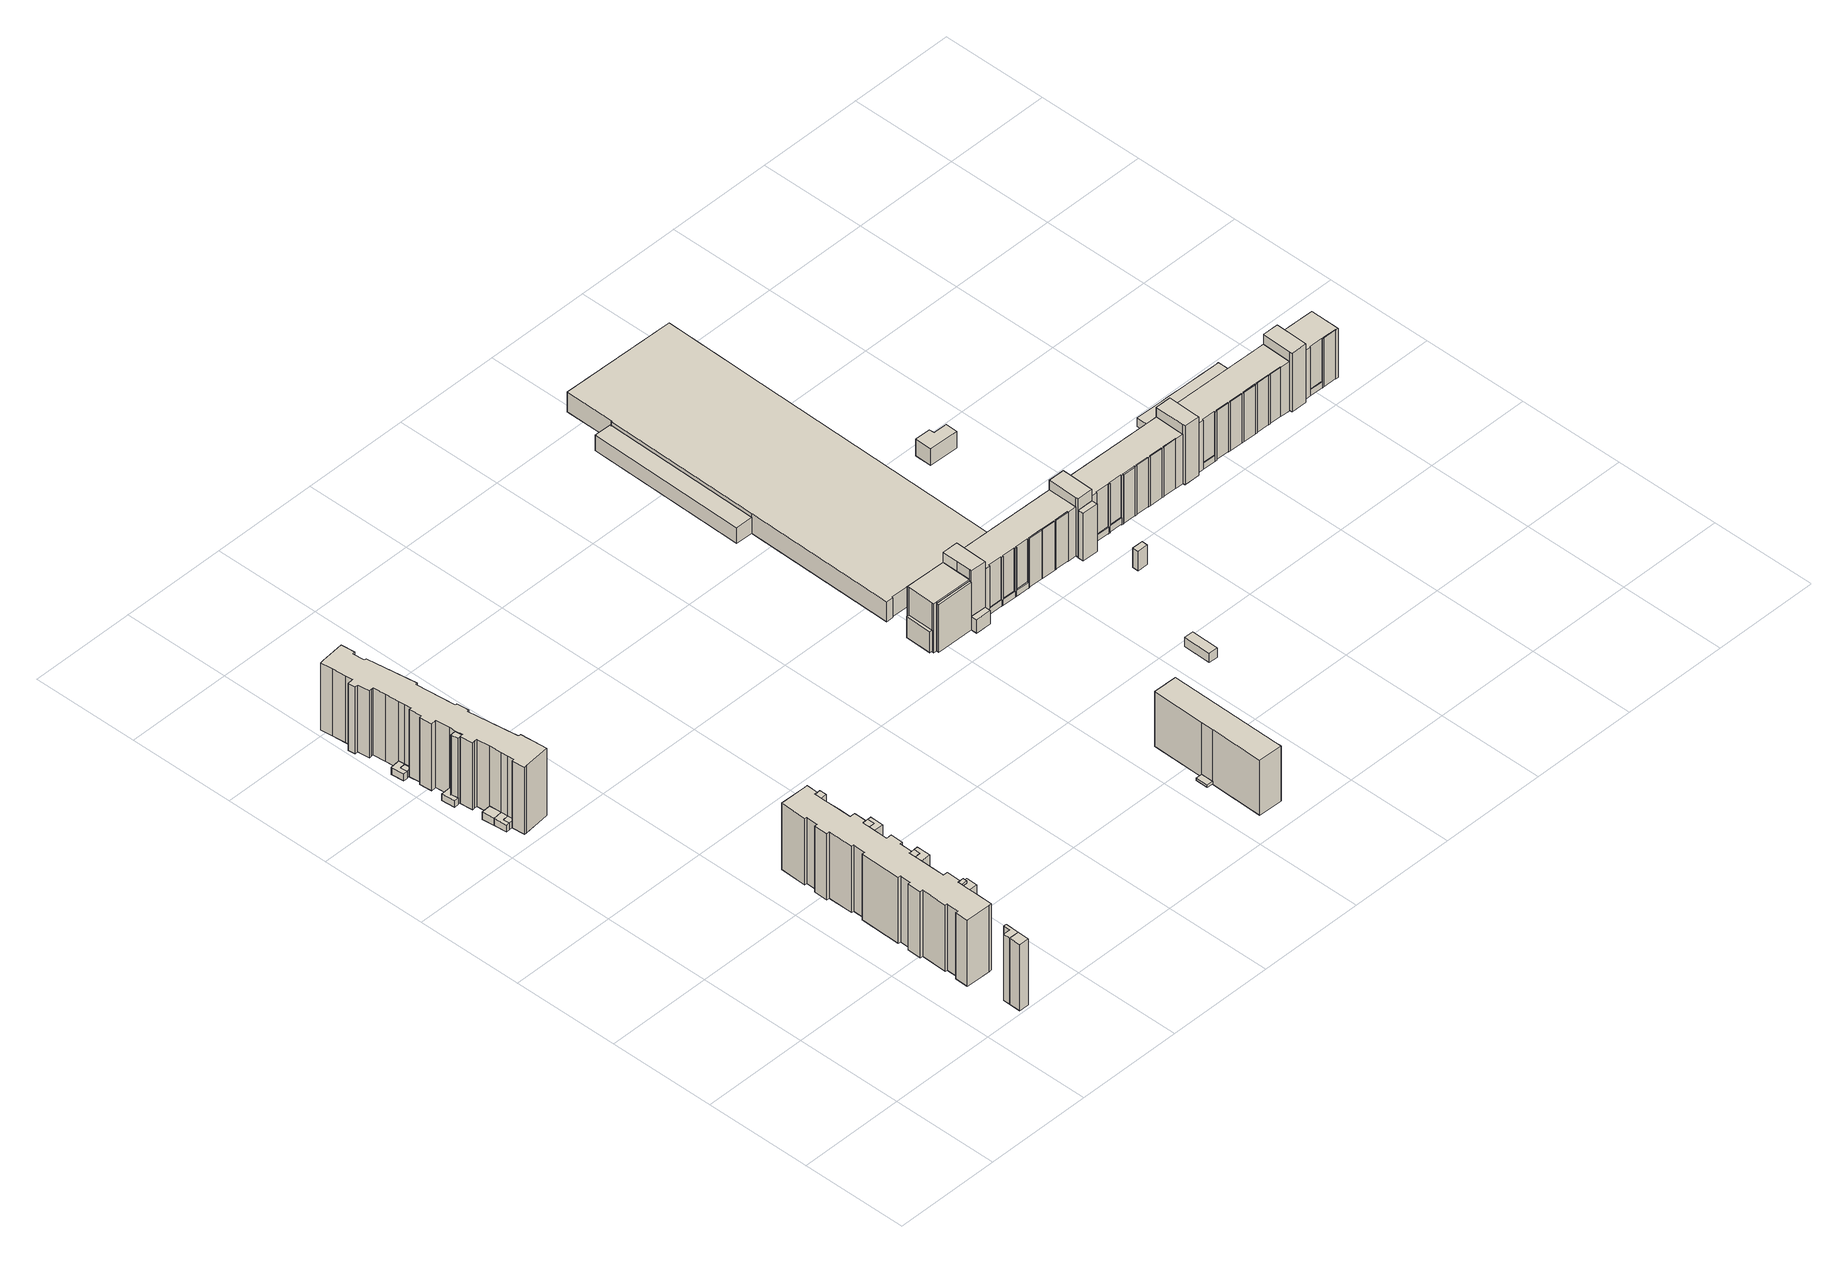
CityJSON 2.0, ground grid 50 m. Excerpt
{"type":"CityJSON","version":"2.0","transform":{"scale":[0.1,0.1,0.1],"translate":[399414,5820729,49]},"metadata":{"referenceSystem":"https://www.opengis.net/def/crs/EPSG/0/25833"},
"CityObjects":{
"building1":{"type":"Building","attributes":{"Gemeindeschluessel":"11000011","BezugspunktDach":"2200","function":"31001_2523","measuredHeight":33.59,"storeysAboveGround":1},"address":[{"country":"Germany","locality":"Berlin","thoroughfareNumber":"87 (1)","thoroughfareName":"Rhinstraße"}],"geometry":[{"type":"Solid","lod":"1","boundaries":[[[[0,1,2,3]],[[4,5,6,7]],[[4,7,3,2]],[[5,4,2,1]],[[6,5,1,0]],[[7,6,0,3]]]]}]},
"building2":{"type":"Building","attributes":{"Gemeindeschluessel":"11000011","BezugspunktDach":"2200","function":"51009_1610","measuredHeight":3.55,"storeysAboveGround":0},"address":[{"country":"Germany","locality":"Berlin"}],"geometry":[{"type":"Solid","lod":"1","boundaries":[[[[8,9,10,11,12,13]],[[14,15,16,17,18,19]],[[14,19,13,12]],[[15,14,12,11]],[[16,15,11,10]],[[17,16,10,9]],[[18,17,9,8]],[[19,18,8,13]]]]}]},
"building3":{"type":"Building","attributes":{"Gemeindeschluessel":"11000011","BezugspunktDach":"2200","function":"51009_1610","measuredHeight":33.54,"storeysAboveGround":0},"address":[{"country":"Germany","locality":"Berlin"}],"geometry":[{"type":"Solid","lod":"1","boundaries":[[[[1,20,21,22,23,24,2]],[[25,26,27,28,29,5,4]],[[25,4,2,24]],[[26,25,24,23]],[[27,26,23,22]],[[28,27,22,21]],[[29,28,21,20]],[[5,29,20,1]],[[4,5,1,2]]]]}]},
"building4":{"type":"Building","attributes":{"Gemeindeschluessel":"11000011","BezugspunktDach":"2200","function":"31001_2523","measuredHeight":3.64,"storeysAboveGround":1},"address":[{"country":"Germany","locality":"Berlin","thoroughfareNumber":"121 (1)","thoroughfareName":"Rhinstraße"}],"geometry":[{"type":"Solid","lod":"1","boundaries":[[[[13,12,30,31]],[[32,33,34,35]],[[32,35,31,30]],[[33,32,30,12]],[[34,33,12,13]],[[35,34,13,31]]]]}]},
"building5":{"type":"Building","attributes":{"Gemeindeschluessel":"11000011","BezugspunktDach":"2200","function":"51009_1610","measuredHeight":3.82,"storeysAboveGround":0},"address":[{"country":"Germany","locality":"Berlin"}],"geometry":[{"type":"Solid","lod":"1","boundaries":[[[[36,37,38,39,40,41]],[[42,43,44,45,46,47]],[[42,47,41,40]],[[43,42,40,39]],[[44,43,39,38]],[[45,44,38,37]],[[46,45,37,36]],[[47,46,36,41]]]]}]},
"building6":{"type":"Building","attributes":{"Gemeindeschluessel":"11000011","BezugspunktDach":"2200","function":"51009_1610","measuredHeight":3.63,"storeysAboveGround":0},"address":[{"country":"Germany","locality":"Berlin"}],"geometry":[{"type":"Solid","lod":"1","boundaries":[[[[48,49,50,51,52,53]],[[54,55,56,57,58,59]],[[54,59,53,52]],[[55,54,52,51]],[[56,55,51,50]],[[57,56,50,49]],[[58,57,49,48]],[[59,58,48,53]]]]}]},
"building7":{"type":"Building","attributes":{"Gemeindeschluessel":"11000011","function":"31001_1010"},"address":[{"country":"Germany","locality":"Berlin","thoroughfareNumber":"121, 123, 125, 127","thoroughfareName":"Rhinstraße"}],"children":["building7-1","building7-2","building7-3","building7-4"]},
"building7-1":{"type":"BuildingPart","attributes":{"BezugspunktDach":"2200","measuredHeight":34.08,"storeysAboveGround":11},"parents":["building7"],"geometry":[{"type":"MultiSurface","lod":"1","boundaries":[[[60,61,62,63,64,65,66,67,68,69,70,71,72,73,74,75,76,77,78,79,80,81,82,83,84,85,86,87,88,89,90,91,92,93,94,95,96,97,98,99,100,101,102,103,104,105,106,107]],[[108,109,110,111,112,113,114,115,116,117,118,119,120,121,122,123,124,125,126,127,128,129,130,131,33,32,132,133,134,135,136,137,138,139,140,141,142,143,144,145,146,147,148,149,150,151,152,153]],[[108,153,107,106]],[[109,108,106,105]],[[110,109,105,104]],[[111,110,104,103]],[[112,111,103,102]],[[113,112,102,101]],[[114,113,101,100]],[[115,114,100,99]],[[116,115,99,98]],[[117,116,98,97]],[[118,117,97,96]],[[119,118,96,95]],[[120,119,95,94]],[[121,120,94,93]],[[122,121,93,92]],[[123,122,92,91]],[[124,123,91,90]],[[125,124,90,89]],[[126,125,89,88]],[[127,126,88,87]],[[128,127,87,86]],[[129,128,86,85]],[[130,129,154,155,156,157,85,84]],[[131,130,158,155,159,11,156,84,83]],[[33,131,83,82]],[[32,33,82,81]],[[132,32,81,80]],[[133,132,80,79]],[[134,133,79,78]],[[135,134,78,77]],[[136,135,160,161,162,163,77,76]],[[164,162,76,75]],[[137,136,161,165]],[[138,137,75,74]],[[139,138,74,73]],[[140,139,73,72]],[[141,140,72,71]],[[142,141,71,70]],[[143,142,70,69]],[[166,167,168,69,68]],[[144,143,169,170]],[[145,144,68,67],[170,171,51,166]],[[146,145,67,66]],[[147,146,66,65]],[[148,147,65,64]],[[149,148,64,63]],[[150,149,63,62]],[[151,150,62,61]],[[152,151,61,60]],[[153,152,60,107]],[[157,156,155,154]],[[156,11,159,155,158]],[[163,162,161,160]],[[165,161,162,164]],[[170,169,168,167,166]],[[51,171,170,166]]]}]},
"building7-2":{"type":"BuildingPart","attributes":{"BezugspunktDach":"2200","measuredHeight":3.47,"storeysAboveGround":11},"parents":["building7"],"geometry":[{"type":"Solid","lod":"1","boundaries":[[[[9,157,156,11,10]],[[159,155,154,172,173]],[[159,173,10,11]],[[172,154,157,9]],[[173,172,9,10]],[[159,11,156,155]],[[155,156,157,154]]]]}]},
"building7-3":{"type":"BuildingPart","attributes":{"BezugspunktDach":"2200","measuredHeight":3.33,"storeysAboveGround":11},"parents":["building7"],"geometry":[{"type":"MultiSurface","lod":"1","boundaries":[[[49,167,166,51,50]],[[171,170,169,174,175]],[[171,175,50,51]],[[174,169,167,49]],[[175,174,49,50]],[[170,171,176,51,166]],[[169,170,166,167]]]}]},
"building7-4":{"type":"BuildingPart","attributes":{"BezugspunktDach":"2200","measuredHeight":33.35,"storeysAboveGround":11},"parents":["building7"],"geometry":[{"type":"MultiSurface","lod":"1","boundaries":[[[177,163,162,164,178]],[[165,161,160,179,180]],[[165,180,178,164]],[[179,160,163,177]],[[180,179,177,178]],[[161,165,181,164,162]],[[160,161,162,163]]]}]},
"building8":{"type":"Building","attributes":{"Gemeindeschluessel":"11000011","BezugspunktDach":"2200","function":"51009_1610","measuredHeight":33.89,"storeysAboveGround":0},"address":[{"country":"Germany","locality":"Berlin"}],"geometry":[{"type":"Solid","lod":"1","boundaries":[[[[182,183,184,185,186,187]],[[188,189,190,191,192,193]],[[188,193,187,186]],[[189,188,186,185]],[[190,189,185,184]],[[191,190,184,183]],[[192,191,183,182]],[[193,192,182,187]]]]}]},
"building9":{"type":"Building","attributes":{"Gemeindeschluessel":"11000011","function":"31001_1010"},"address":[{"country":"Germany","locality":"Berlin","thoroughfareNumber":"101, 95, 97, 99","thoroughfareName":"Rhinstraße"}],"children":["building9-1","building9-2","building9-3","building9-4","building9-5"]},
"building9-1":{"type":"BuildingPart","attributes":{"BezugspunktDach":"2200","measuredHeight":33.61,"storeysAboveGround":11},"parents":["building9"],"geometry":[{"type":"MultiSurface","lod":"1","boundaries":[[[194,195,196,197,198,199,200,201,202,203,204,205,206,207,208,209,210,211,212,213,214,215,216,217,218,219,220,221,222,223,224,225,226,227,228,229,230,231,232,233,234,235,236,237,238,239,240,241,242,243,244,245,246,247,248]],[[249,250,251,252,253,254,255,256,257,258,259,260,261,262,263,264,265,266,267,268,269,270,271,272,273,274,275,276,277,278,279,280,281,282,283,284,285,286,287,288,289,290,291,292,293,294,295,296,297,298,299,300,301,302,303]],[[249,303,248,247]],[[250,249,247,246]],[[251,250,246,245]],[[252,251,245,244]],[[253,252,244,243]],[[254,253,243,242]],[[255,254,242,241]],[[256,255,241,240]],[[257,256,304,305]],[[239,305,306,258,257,239,238]],[[259,258,238,237]],[[260,259,237,236]],[[261,260,236,235]],[[262,261,235,234]],[[263,262,234,233]],[[264,263,233,232]],[[307,231,232,308,232,231]],[[265,264,309,307]],[[266,265,307,310]],[[267,266,230,229]],[[268,267,229,228]],[[269,268,228,227]],[[270,269,227,226]],[[271,270,226,225]],[[272,271,225,224]],[[311,223,224,312,224,223]],[[273,272,313,311]],[[274,273,311,314]],[[275,274,222,221]],[[276,275,221,220]],[[277,276,220,219]],[[278,277,219,218]],[[279,278,218,217]],[[280,279,217,216]],[[281,280,315,316,215]],[[282,281,316,317]],[[283,282,214,213]],[[284,283,213,212]],[[285,284,212,211]],[[286,285,211,210]],[[287,286,210,209]],[[288,287,209,208]],[[289,288,208,207]],[[290,289,207,206]],[[291,290,206,205]],[[292,291,205,204]],[[293,292,204,203]],[[294,293,203,202]],[[295,294,202,201]],[[296,295,201,200]],[[297,296,200,199]],[[298,297,199,198]],[[299,298,198,197]],[[300,299,197,196]],[[301,300,196,195]],[[302,301,195,194]],[[303,302,194,248]],[[305,304,240,239]],[[306,305,239,238]],[[309,308,232,231,307]],[[310,307,231,230]],[[312,224,223,311,313]],[[314,311,223,222]],[[216,215,316,315]],[[317,316,215,214]]]}]},
"building9-2":{"type":"BuildingPart","attributes":{"BezugspunktDach":"2200","measuredHeight":33.4,"storeysAboveGround":11},"parents":["building9"],"geometry":[{"type":"Solid","lod":"1","boundaries":[[[[318,319,224,223,222]],[[311,313,320,321,314]],[[320,313,224,319]],[[321,320,319,318]],[[314,321,318,222]],[[311,314,222,223]],[[313,311,223,224]]]]}]},
"building9-3":{"type":"BuildingPart","attributes":{"BezugspunktDach":"2200","measuredHeight":33.5,"storeysAboveGround":11},"parents":["building9"],"geometry":[{"type":"MultiSurface","lod":"1","boundaries":[[[238,322,323,240,239]],[[304,324,325,306,305]],[[324,304,240,323]],[[325,324,323,322]],[[306,325,322,238]],[[304,305,239,240]],[[305,306,326,238,239]]]}]},
"building9-4":{"type":"BuildingPart","attributes":{"BezugspunktDach":"2200","measuredHeight":33.74,"storeysAboveGround":11},"parents":["building9"],"geometry":[{"type":"MultiSurface","lod":"1","boundaries":[[[327,328,329,330,331]],[[316,315,332,333,317]],[[215,214,331,330]],[[315,216,215,330,329]],[[332,315,329,328]],[[333,332,328,327]],[[317,333,327,331]],[[316,317,334,214,215]],[[316,215,216,315]]]}]},
"building9-5":{"type":"BuildingPart","attributes":{"BezugspunktDach":"2200","measuredHeight":33.32,"storeysAboveGround":11},"parents":["building9"],"geometry":[{"type":"MultiSurface","lod":"1","boundaries":[[[335,336,232,231,230]],[[307,309,337,338,310]],[[337,309,232,336]],[[338,337,336,335]],[[310,338,335,230]],[[307,310,339,230,231]],[[309,307,231,232]]]}]},
"building10":{"type":"Building","attributes":{"Gemeindeschluessel":"11000011","BezugspunktDach":"2200","function":"51009_1610","measuredHeight":33.63,"storeysAboveGround":0},"address":[{"country":"Germany","locality":"Berlin"}],"geometry":[{"type":"Solid","lod":"1","boundaries":[[[[340,341,319,318,222,221]],[[342,343,344,345,346,347]],[[342,347,221,222]],[[343,342,222,318]],[[344,343,318,319]],[[345,344,319,341]],[[346,345,341,340]],[[347,346,340,221]]]]}]},
"building11":{"type":"Building","attributes":{"Gemeindeschluessel":"11000011","BezugspunktDach":"2200","function":"51009_1610","measuredHeight":33.52,"storeysAboveGround":0},"address":[{"country":"Germany","locality":"Berlin"}],"geometry":[{"type":"Solid","lod":"1","boundaries":[[[[348,349,336,335,230,229]],[[266,350,351,352,353,267]],[[266,267,229,230]],[[350,266,230,335]],[[351,350,335,336]],[[352,351,336,349]],[[353,352,349,348]],[[267,353,348,229]]]]}]},
"building12":{"type":"Building","attributes":{"Gemeindeschluessel":"11000011","BezugspunktDach":"2200","function":"51009_1610","measuredHeight":3.16,"storeysAboveGround":0},"address":[{"country":"Germany","locality":"Berlin"}],"geometry":[{"type":"Solid","lod":"1","boundaries":[[[[354,355,356,357,358,359,360]],[[258,361,362,363,364,365,259]],[[258,259,360,359]],[[361,258,359,358]],[[362,361,358,357]],[[363,362,357,356]],[[364,363,356,355]],[[365,364,355,354]],[[259,365,354,360]]]]}]},
"building13":{"type":"Building","attributes":{"Gemeindeschluessel":"11000010","BezugspunktDach":"2200","function":"51009_1610","measuredHeight":1.55,"storeysAboveGround":0},"address":[{"country":"Germany","locality":"Berlin"}],"geometry":[{"type":"Solid","lod":"1","boundaries":[[[[366,367,368,369]],[[370,371,372,373]],[[370,373,369,368]],[[371,370,368,367]],[[372,371,367,366]],[[373,372,366,369]]]]}]},
"building14":{"type":"Building","attributes":{"Gemeindeschluessel":"11000010","BezugspunktDach":"2200","function":"31001_2100","measuredHeight":27.91,"storeysAboveGround":9},"address":[{"country":"Germany","locality":"Berlin","thoroughfareNumber":"88","thoroughfareName":"Rhinstraße"}],"geometry":[{"type":"Solid","lod":"1","boundaries":[[[[374,375,376,377,378,379,380]],[[381,382,383,384,385,386,387]],[[381,387,380,379]],[[382,381,379,378]],[[383,382,378,377]],[[384,383,377,376]],[[385,384,376,375]],[[386,385,375,374]],[[387,386,374,380]]]]}]},
"building15":{"type":"Building","attributes":{"Gemeindeschluessel":"11000010","BezugspunktDach":"2200","function":"51009_1610","measuredHeight":10.59,"storeysAboveGround":0},"address":[{"country":"Germany","locality":"Berlin"}],"geometry":[{"type":"Solid","lod":"1","boundaries":[[[[388,389,390,391]],[[392,393,394,395]],[[392,395,391,390]],[[393,392,390,389]],[[394,393,389,388]],[[395,394,388,391]]]]}]},
"building16":{"type":"Building","attributes":{"Gemeindeschluessel":"11000010","BezugspunktDach":"2200","function":"51009_1610","measuredHeight":24.17,"storeysAboveGround":0},"address":[{"country":"Germany","locality":"Berlin"}],"geometry":[{"type":"Solid","lod":"1","boundaries":[[[[396,397,398,399]],[[400,401,402,403]],[[400,403,399,398]],[[401,400,398,397]],[[402,401,397,396]],[[403,402,396,399]]]]}]},
"building17":{"type":"Building","attributes":{"Gemeindeschluessel":"11000010","BezugspunktDach":"2200","function":"51009_1610","measuredHeight":6.75,"storeysAboveGround":0},"address":[{"country":"Germany","locality":"Berlin"}],"geometry":[{"type":"Solid","lod":"1","boundaries":[[[[404,405,406,407]],[[408,409,410,411]],[[408,411,407,406]],[[409,408,406,405]],[[410,409,405,404]],[[411,410,404,407]]]]}]},
"building18":{"type":"Building","attributes":{"Gemeindeschluessel":"11000010","BezugspunktDach":"2200","function":"51009_1610","measuredHeight":7.97,"storeysAboveGround":0},"address":[{"country":"Germany","locality":"Berlin"}],"geometry":[{"type":"Solid","lod":"1","boundaries":[[[[412,413,414,415,416,417]],[[418,419,420,421,422,423]],[[418,423,417,416]],[[419,418,416,415]],[[420,419,415,414]],[[421,420,414,413]],[[422,421,413,412]],[[423,422,412,417]]]]}]},
"building19":{"type":"Building","attributes":{"Gemeindeschluessel":"11000010","BezugspunktDach":"2200","function":"51009_1610","measuredHeight":4.65,"storeysAboveGround":0},"address":[{"country":"Germany","locality":"Berlin"}],"geometry":[{"type":"Solid","lod":"1","boundaries":[[[[424,425,426,427]],[[428,429,430,431]],[[428,431,427,426]],[[429,428,426,425]],[[430,429,425,424]],[[431,430,424,427]]]]}]},
"building20":{"type":"Building","attributes":{"Gemeindeschluessel":"11000010","BezugspunktDach":"2200","function":"31001_2010","measuredHeight":10.08,"storeysAboveGround":1},"address":[{"country":"Germany","locality":"Berlin","thoroughfareNumber":"120","thoroughfareName":"Rhinstraße"}],"geometry":[{"type":"Solid","lod":"1","boundaries":[[[[432,433,434,435,436,437,438,439,440,441,442,443]],[[422,421,420,419,444,445,446,447,448,449,450,451]],[[422,451,443,442]],[[421,422,442,441]],[[420,421,441,440]],[[419,420,440,439]],[[444,419,439,438]],[[445,444,438,437]],[[446,445,437,436]],[[447,446,436,435]],[[448,447,435,434]],[[449,448,434,433]],[[450,449,433,432]],[[451,450,432,443]]]]}]},
"building21":{"type":"Building","attributes":{"Gemeindeschluessel":"11000010","BezugspunktDach":"2200","function":"51009_1610","measuredHeight":24.57,"storeysAboveGround":0},"address":[{"country":"Germany","locality":"Berlin"}],"geometry":[{"type":"Solid","lod":"1","boundaries":[[[[452,453,454,455]],[[456,457,458,459]],[[456,459,455,454]],[[457,456,454,453]],[[458,457,453,452]],[[459,458,452,455]]]]}]},
"building22":{"type":"Building","attributes":{"Gemeindeschluessel":"11000010","BezugspunktDach":"2200","function":"51009_1610","measuredHeight":9.91,"storeysAboveGround":0},"address":[{"country":"Germany","locality":"Berlin"}],"geometry":[{"type":"Solid","lod":"1","boundaries":[[[[460,461,462,463]],[[464,465,466,467]],[[464,467,463,462]],[[465,464,462,461]],[[466,465,461,460]],[[467,466,460,463]]]]}]},
"building23":{"type":"Building","attributes":{"Gemeindeschluessel":"11000010","BezugspunktDach":"2200","function":"31001_2200","measuredHeight":8.64,"storeysAboveGround":1},"address":[{"country":"Germany","locality":"Berlin","thoroughfareNumber":"132 (1)","thoroughfareName":"Rhinstraße"}],"geometry":[{"type":"Solid","lod":"1","boundaries":[[[[468,469,470,471,472,473]],[[474,475,476,477,478,479]],[[474,479,473,472]],[[475,474,472,471]],[[476,475,471,470]],[[477,476,470,469]],[[478,477,469,468]],[[479,478,468,473]]]]}]},
"building24":{"type":"Building","attributes":{"Gemeindeschluessel":"11000010","BezugspunktDach":"2200","function":"51009_1610","measuredHeight":4.66,"storeysAboveGround":0},"address":[{"country":"Germany","locality":"Berlin"}],"geometry":[{"type":"Solid","lod":"1","boundaries":[[[[480,481,482,483]],[[484,485,486,487]],[[484,487,483,482]],[[485,484,482,481]],[[486,485,481,480]],[[487,486,480,483]]]]}]},
"building25":{"type":"Building","attributes":{"Gemeindeschluessel":"11000010","function":"31001_2100"},"address":[{"country":"Germany","locality":"Berlin","thoroughfareNumber":"1, 3, 5, 7","thoroughfareName":"Meeraner Straße"}],"children":["building25-1","building25-2","building25-3","building25-4","building25-5","building25-6","building25-7","building25-8","building25-9","building25-10","building25-11","building25-12","building25-13","building25-14","building25-15","building25-16","building25-17","building25-18","building25-19","building25-20","building25-21","building25-22","building25-23","building25-24","building25-25","building25-26","building25-27","building25-28","building25-29","building25-30","building25-31"]},
"building25-1":{"type":"BuildingPart","attributes":{"BezugspunktDach":"2200","measuredHeight":29.84,"storeysAboveGround":8},"parents":["building25"],"geometry":[{"type":"MultiSurface","lod":"1","boundaries":[[[488,489,490,491,492,493]],[[494,495,496,497,498,499]],[[494,499,493,492]],[[500,501,492,491]],[[496,495,491,490]],[[502,503,496,497,496,490,489]],[[498,497,489,488]],[[499,498,488,493]],[[495,494,501,500]],[[497,496,503,502]]]}]},
"building25-2":{"type":"BuildingPart","attributes":{"BezugspunktDach":"2200","measuredHeight":3,"storeysAboveGround":8},"parents":["building25"],"geometry":[{"type":"Solid","lod":"1","boundaries":[[[[504,505,506,507]],[[508,509,510,511]],[[511,510,504,507]],[[511,507,506,508]],[[509,508,506,505]],[[509,505,504,510]]]]}]},
"building25-3":{"type":"BuildingPart","attributes":{"BezugspunktDach":"2200","measuredHeight":29.81,"storeysAboveGround":8},"parents":["building25"],"geometry":[{"type":"MultiSurface","lod":"1","boundaries":[[[512,513,514,515,516,517]],[[518,519,520,521,409,408]],[[518,408,517,516]],[[520,519,515,514]],[[521,522,523,514,513]],[[409,521,513,512]],[[408,409,512,517]],[[518,524,525,519]],[[520,523,522,521]]]}]},
"building25-4":{"type":"BuildingPart","attributes":{"BezugspunktDach":"2200","measuredHeight":3,"storeysAboveGround":8},"parents":["building25"],"geometry":[{"type":"Solid","lod":"1","boundaries":[[[[526,527,528,529]],[[530,531,532,533]],[[532,531,527,526]],[[530,533,529,528]],[[531,530,528,527]],[[532,526,529,533]]]]}]},
"building25-5":{"type":"BuildingPart","attributes":{"BezugspunktDach":"2200","measuredHeight":24.7,"storeysAboveGround":8},"parents":["building25"],"geometry":[{"type":"Solid","lod":"1","boundaries":[[[[534,535,536,537]],[[538,539,540,541]],[[541,540,534,537]],[[538,541,537,536]],[[538,536,535,539]],[[539,535,534,540]]]]}]},
"building25-6":{"type":"BuildingPart","attributes":{"BezugspunktDach":"2200","measuredHeight":24.79,"storeysAboveGround":8},"parents":["building25"],"geometry":[{"type":"Solid","lod":"1","boundaries":[[[[542,543,544,545]],[[546,547,548,549]],[[549,548,542,545]],[[549,545,544,546]],[[546,544,543,547]],[[548,547,543,542]]]]}]},
"building25-7":{"type":"BuildingPart","attributes":{"BezugspunktDach":"2200","measuredHeight":24.63,"storeysAboveGround":8},"parents":["building25"],"geometry":[{"type":"Solid","lod":"1","boundaries":[[[[550,551,552,553]],[[554,555,556,557]],[[557,556,550,553]],[[554,557,553,552]],[[555,554,552,551]],[[556,555,551,550]]]]}]},
"building25-8":{"type":"BuildingPart","attributes":{"BezugspunktDach":"2200","measuredHeight":3,"storeysAboveGround":8},"parents":["building25"],"geometry":[{"type":"MultiSurface","lod":"1","boundaries":[[[558,559,560,561]],[[562,563,564,565]],[[565,561,565,562]],[[563,559,563,564]],[[565,564,558,561]],[[562,565,561,560]],[[563,562,560,559]],[[566,564,563,559,558]]]}]},
"building25-9":{"type":"BuildingPart","attributes":{"BezugspunktDach":"2200","measuredHeight":3,"storeysAboveGround":8},"parents":["building25"],"geometry":[{"type":"MultiSurface","lod":"1","boundaries":[[[567,568,569,570]],[[571,572,573,574]],[[574,573,567,570]],[[571,574,570,569]],[[572,571,569,568],[568,569,571,572]],[[573,572,568,567]]]}]},
"building25-10":{"type":"BuildingPart","attributes":{"BezugspunktDach":"2200","measuredHeight":3,"storeysAboveGround":8},"parents":["building25"],"geometry":[{"type":"Solid","lod":"1","boundaries":[[[[575,576,577,578]],[[579,580,581,582]],[[582,581,575,578]],[[582,578,577,579]],[[579,577,576,580]],[[581,580,576,575]]]]}]},
"building25-11":{"type":"BuildingPart","attributes":{"BezugspunktDach":"2200","measuredHeight":24.85,"storeysAboveGround":8},"parents":["building25"],"geometry":[{"type":"MultiSurface","lod":"1","boundaries":[[[583,524,525,584,585,586,587]],[[588,589,590,591,401,400,592]],[[588,592,587,586]],[[589,588,586,585]],[[590,589,585,584]],[[591,590,584,525]],[[401,591,519,518]],[[400,401,524,583]],[[592,400,583,587]],[[518,519,525,524]]]}]},
"building25-12":{"type":"BuildingPart","attributes":{"BezugspunktDach":"2200","measuredHeight":24.82,"storeysAboveGround":8},"parents":["building25"],"geometry":[{"type":"MultiSurface","lod":"1","boundaries":[[[593,594,595,596,597,598,599,600,601,602,603,604,553,552,551,550,545,544,543,542,537,536,535,534,605,606,523,522]],[[520,607,608,609,610,611,612,613,614,615,616,617,618,619,620,621,622,623,624,564,563,562,565,625,626,627,628,521]],[[607,520,523,606]],[[608,607,629,630,605]],[[609,608,605,534]],[[610,609,540,539,535]],[[611,610,539,538,536]],[[612,611,536,538,541]],[[613,612,537,542]],[[614,613,542,548,547]],[[615,614,547,546]],[[616,615,546,549,545]],[[617,616,545,550]],[[618,617,550,556,555,551]],[[619,618,555,554]],[[620,619,552,554,557]],[[621,620,553,604]],[[576,575,631,604,603]],[[622,621,581,580,632]],[[623,622,580,579,577,576,603,602]],[[578,577,602,601]],[[624,623,579,582]],[[564,624,601,600]],[[559,558,564,600,599]],[[560,559,563,599,598]],[[561,560,562,598,597]],[[625,565,597,596]],[[568,567,633,596,595]],[[626,625,573,572]],[[627,626,572,571,569,568,595,594]],[[570,569,571,574,628,627,594,593]],[[521,628,593,522]],[[520,521,522,523]],[[606,605,630,629]],[[534,535,539,540]],[[535,536,538,539]],[[541,538,536,537]],[[547,548,542,543]],[[546,547,543,544]],[[544,545,549,546]],[[551,555,556,550]],[[551,552,554,555]],[[557,554,552,553]],[[632,580,581,631,575,576]],[[576,577,579,580]],[[582,579,577,578]],[[563,564,558,559]],[[562,563,559,560]],[[565,562,560,561]],[[572,573,633,567,568]],[[568,569,571,572]],[[574,571,569,570]]]}]},
"building25-13":{"type":"BuildingPart","attributes":{"BezugspunktDach":"2200","measuredHeight":4.43,"storeysAboveGround":8},"parents":["building25"],"geometry":[{"type":"MultiSurface","lod":"1","boundaries":[[[634,635,636,637,638,639,640]],[[641,642,643,644,645,646,647]],[[641,647,640,639]],[[642,641,639,638]],[[643,642,638,637]],[[644,643,637,636]],[[645,644,636,635]],[[646,645,635,634]],[[647,646,634,640,648]]]}]},
"building25-14":{"type":"BuildingPart","attributes":{"BezugspunktDach":"2200","measuredHeight":25.04,"storeysAboveGround":8},"parents":["building25"],"geometry":[{"type":"MultiSurface","lod":"1","boundaries":[[[649,650,651,652,653,654,655,656,657,658,659,660,661,662,663,664,665,666,667,668,669,670,671,672,673,674,675,676,677,678]],[[679,680,681,682,683,684,685,686,687,688,689,690,691,692,693,694,695,696,697,698,699,700,701,702,703,704,705,706,707,708]],[[679,708,678,709,710]],[[680,679,677,676]],[[711,634,640,647,646,681,680,676,675]],[[682,681,675,674]],[[683,682,712,713,673]],[[684,683,673,672]],[[685,684,672,714,715]],[[686,685,671,715,716]],[[687,686,716,717]],[[688,687,669,668]],[[692,691,665,664]],[[693,692,718,719]],[[694,693,663,719,720]],[[695,694,720,721]],[[696,695,661,660]],[[697,696,722,723]],[[698,697,659,723,724]],[[699,698,724,725,657]],[[700,699,657,656]],[[528,527,531,530,701,700,656,655]],[[529,528,655,654]],[[702,701,530,533]],[[526,529,654,653]],[[703,702,533,532]],[[704,703,653,652]],[[705,704,510,509,505,504,652,651]],[[706,705,509,508,506,505,651,650]],[[507,506,508,511,707,706,650,649]],[[708,707,649,678]],[[710,709,678,677]],[[646,647,640,634,711]],[[674,673,713,712]],[[715,714,672,671]],[[716,715,671,670]],[[717,716,670,669]],[[689,688,668,667]],[[690,689,667,666]],[[690,666,665,691]],[[719,718,664,663]],[[721,720,662,661]],[[723,722,660,659]],[[658,657,725,724]],[[530,531,527,528]],[[533,530,528,529]],[[532,533,529,526]],[[504,505,509,510]],[[505,506,508,509]],[[511,508,506,507]]]}]},
"building25-15":{"type":"BuildingPart","attributes":{"BezugspunktDach":"2200","measuredHeight":24.94,"storeysAboveGround":8},"parents":["building25"],"geometry":[{"type":"MultiSurface","lod":"1","boundaries":[[[726,727,728,729,730,731,732,733,734,735,736,737,738,739,740,741,742,743,744,745,746,747,748,749,501,500,750,751,752,753]],[[754,755,756,757,758,759,760,761,762,763,764,765,766,767,768,769,770,771,772,773,774,775,776,777,778,779,780,781,782,783]],[[754,783,784,785]],[[755,754,752,751]],[[786,787,788,789,756,755,751,750]],[[757,756,750,500]],[[758,757,495,494,501]],[[759,758,501,749]],[[760,759,749,790,791]],[[761,760,791,792]],[[762,761,747,792,793,746]],[[763,762,746,745]],[[764,763,794,795,744]],[[765,764,795,796,743]],[[766,765,796,797]],[[767,766,742,741]],[[771,770,738,737]],[[772,771,737,798,799,736]],[[773,772,799,800]],[[774,773,735,800,801]],[[775,774,734,733]],[[776,775,733,802,803,732]],[[777,776,732,803,804]],[[778,777,731,804,805]],[[779,778,730,729]],[[806,807,729,728]],[[780,779,808,809]],[[781,780,809,810,811,806,728,727]],[[782,781,810,812,813,811,727,726]],[[783,782,726,753]],[[785,784,753,752]],[[789,788,787,786]],[[500,501,494,495]],[[791,790,749,748]],[[792,791,748,747]],[[746,793,792,747]],[[745,744,795,794]],[[744,743,796,795]],[[797,796,743,742]],[[768,767,741,740]],[[769,768,740,739]],[[770,769,739,738]],[[736,799,798,737]],[[800,799,736,735]],[[801,800,735,734]],[[732,803,802,733]],[[804,803,732,731]],[[805,804,731,730]],[[809,808,807,806]],[[806,811,810,809]],[[811,813,812,810]]]}]},
"building25-16":{"type":"BuildingPart","attributes":{"BezugspunktDach":"2200","measuredHeight":4.51,"storeysAboveGround":8},"parents":["building25"],"geometry":[{"type":"Solid","lod":"1","boundaries":[[[[786,814,815,816,817,818,819,820,821,822,823,824,787]],[[825,826,827,828,829,830,831,832,833,834,835,789,788]],[[825,788,787,824]],[[826,825,824,823]],[[827,826,823,822]],[[828,827,822,821]],[[829,828,821,820]],[[830,829,820,819]],[[831,830,819,818]],[[832,831,818,817]],[[833,832,817,816]],[[834,833,816,815]],[[835,834,815,814]],[[789,835,814,786]],[[788,789,786,787]]]]}]},
"building25-17":{"type":"BuildingPart","attributes":{"BezugspunktDach":"2200","measuredHeight":24.81,"storeysAboveGround":8},"parents":["building25"],"geometry":[{"type":"MultiSurface","lod":"1","boundaries":[[[836,837,838,839,840,841,842,843,844,845,503,502]],[[496,846,847,848,849,850,851,852,853,854,855,497]],[[846,496,503,845]],[[847,846,845,844]],[[848,847,844,843]],[[849,848,843,856,857]],[[850,849,857,858]],[[851,850,841,858,859]],[[852,851,840,839]],[[860,861,862,839,838]],[[853,852,863,864]],[[865,861,864,866,854,853,838,837]],[[867,865,868,837,836]],[[855,854,866,869,870]],[[497,855,836,502]],[[496,497,871,502,503]],[[857,856,843,842]],[[858,857,842,841]],[[859,858,841,840]],[[864,863,862,861,860]],[[866,864,861,865]],[[870,869,866,868,865,867]]]}]},
"building25-18":{"type":"BuildingPart","attributes":{"BezugspunktDach":"2200","measuredHeight":24.62,"storeysAboveGround":8},"parents":["building25"],"geometry":[{"type":"Solid","lod":"1","boundaries":[[[[840,843,842,841]],[[857,856,859,858]],[[859,856,843,840]],[[857,858,841,842]],[[856,857,842,843]],[[858,859,840,841]]]]}]},
"building25-19":{"type":"BuildingPart","attributes":{"BezugspunktDach":"2200","measuredHeight":3,"storeysAboveGround":8},"parents":["building25"],"geometry":[{"type":"Solid","lod":"1","boundaries":[[[[862,861,865,867]],[[866,864,863,869]],[[869,863,862,867]],[[866,869,867,865]],[[864,866,865,861]],[[863,864,861,862]]]]}]},
"building25-20":{"type":"BuildingPart","attributes":{"BezugspunktDach":"2200","measuredHeight":29.76,"storeysAboveGround":8},"parents":["building25"],"geometry":[{"type":"MultiSurface","lod":"1","boundaries":[[[872,873,874,875,876,877,878]],[[713,712,879,785,784,880,881]],[[713,881,878,877]],[[674,673,713,877,876]],[[879,712,876,875]],[[785,879,875,874]],[[753,752,874,873]],[[880,784,873,872]],[[881,880,872,878]],[[712,713,673,674]],[[784,785,752,753]]]}]},
"building25-21":{"type":"BuildingPart","attributes":{"BezugspunktDach":"2200","measuredHeight":24.79,"storeysAboveGround":8},"parents":["building25"],"geometry":[{"type":"Solid","lod":"1","boundaries":[[[[749,748,747,746]],[[792,791,790,793]],[[793,790,749,746]],[[792,793,746,747]],[[791,792,747,748]],[[790,791,748,749]]]]}]},
"building25-22":{"type":"BuildingPart","attributes":{"BezugspunktDach":"2200","measuredHeight":24.78,"storeysAboveGround":8},"parents":["building25"],"geometry":[{"type":"Solid","lod":"1","boundaries":[[[[742,745,744,743]],[[795,794,797,796]],[[797,794,745,742]],[[796,743,744,795]],[[794,795,744,745]],[[796,797,742,743]]]]}]},
"building25-23":{"type":"BuildingPart","attributes":{"BezugspunktDach":"2200","measuredHeight":24.94,"storeysAboveGround":8},"parents":["building25"],"geometry":[{"type":"Solid","lod":"1","boundaries":[[[[741,740,739,738]],[[769,768,767,770]],[[770,767,741,738]],[[769,770,738,739]],[[768,769,739,740]],[[767,768,740,741]]]]}]},
"building25-24":{"type":"BuildingPart","attributes":{"BezugspunktDach":"2200","measuredHeight":24.72,"storeysAboveGround":8},"parents":["building25"],"geometry":[{"type":"Solid","lod":"1","boundaries":[[[[737,736,735,734]],[[800,799,798,801]],[[801,798,737,734]],[[801,734,735,800]],[[799,800,735,736]],[[799,736,737,798]]]]}]},
"building25-25":{"type":"BuildingPart","attributes":{"BezugspunktDach":"2200","measuredHeight":24.66,"storeysAboveGround":8},"parents":["building25"],"geometry":[{"type":"Solid","lod":"1","boundaries":[[[[733,732,731,730]],[[804,803,802,805]],[[805,802,733,730]],[[804,805,730,731]],[[803,804,731,732]],[[803,732,733,802]]]]}]},
"building25-26":{"type":"BuildingPart","attributes":{"BezugspunktDach":"2200","measuredHeight":3,"storeysAboveGround":8},"parents":["building25"],"geometry":[{"type":"Solid","lod":"1","boundaries":[[[[807,806,811,813]],[[810,809,808,812]],[[812,808,807,813]],[[810,812,813,811]],[[809,810,811,806]],[[808,809,806,807]]]]}]},
"building25-27":{"type":"BuildingPart","attributes":{"BezugspunktDach":"2200","measuredHeight":29.63,"storeysAboveGround":8},"parents":["building25"],"geometry":[{"type":"MultiSurface","lod":"1","boundaries":[[[882,883,884,885,886,887,888]],[[630,629,889,710,709,890,891]],[[630,891,888,887]],[[606,605,630,887,886]],[[889,629,886,885]],[[710,889,885,884]],[[678,677,884,883]],[[890,709,883,882]],[[891,890,882,888]],[[629,630,605,606]],[[892,709,710,677,678]]]}]},
"building25-28":{"type":"BuildingPart","attributes":{"BezugspunktDach":"2200","measuredHeight":24.98,"storeysAboveGround":8},"parents":["building25"],"geometry":[{"type":"Solid","lod":"1","boundaries":[[[[672,671,670,669]],[[716,715,714,717]],[[717,714,672,669]],[[716,717,669,670]],[[715,716,670,671]],[[714,715,671,672]]]]}]},
"building25-29":{"type":"BuildingPart","attributes":{"BezugspunktDach":"2200","measuredHeight":25.04,"storeysAboveGround":8},"parents":["building25"],"geometry":[{"type":"MultiSurface","lod":"1","boundaries":[[[668,667,666,665]],[[690,689,688,691]],[[691,665,691,690]],[[688,689,667,689,688,668]],[[691,688,668,665]],[[690,691,665,666]],[[689,690,666,667]]]}]},
"building25-30":{"type":"BuildingPart","attributes":{"BezugspunktDach":"2200","measuredHeight":24.88,"storeysAboveGround":8},"parents":["building25"],"geometry":[{"type":"MultiSurface","lod":"1","boundaries":[[[661,664,663,662]],[[719,718,721,720]],[[721,718,664,661]],[[718,719,663,664]],[[720,721,661,662]]]}]},
"building25-31":{"type":"BuildingPart","attributes":{"BezugspunktDach":"2200","measuredHeight":24.77,"storeysAboveGround":8},"parents":["building25"],"geometry":[{"type":"MultiSurface","lod":"1","boundaries":[[[660,659,658,657]],[[724,723,722,725]],[[725,722,660,657]],[[724,725,657,658]],[[722,723,659,660]]]}]}
},
"vertices":[
[729,4,353],[730,58,353],[684,59,353],[683,5,353],[684,59,17],[730,58,17],[729,4,17],[683,5,17],
[76,2101,62],[92,2102,62],[89,2132,62],[118,2135,62],[115,2166,62],[71,2162,62],[115,2166,27],[118,2135,27],[89,2132,27],[92,2102,27],[76,2101,27],[71,2162,27],
[732,120,353],[732,122,353],[719,123,353],[719,91,353],[684,91,353],[684,91,17],[719,91,17],[719,123,17],[732,122,17],[732,120,17],
[110,2222,62],[66,2219,62],[110,2222,26],[115,2166,26],[71,2162,26],[66,2219,26],
[41,2338,61],[62,2340,61],[58,2374,61],[84,2376,61],[82,2404,61],[36,2401,61],[82,2404,29],[84,2376,29],[58,2374,29],[62,2340,29],[41,2338,29],[36,2401,29],
[19,2582,63],[38,2583,63],[35,2616,63],[61,2618,63],[58,2646,63],[14,2642,63],[58,2646,27],[61,2618,27],[35,2616,27],[38,2583,27],[19,2582,27],[14,2642,27],
[5,2821,367],[19,2823,367],[25,2765,367],[39,2767,367],[46,2768,367],[52,2708,367],[58,2646,367],[61,2618,367],[64,2586,367],[52,2584,367],[58,2527,367],[47,2526,367],[52,2468,367],[75,2470,367],[82,2404,367],[84,2376,367],[88,2342,367],[74,2341,367],[80,2281,367],[93,2282,367],[105,2283,367],[110,2222,367],[115,2166,367],[118,2135,367],[120,2104,367],[109,2103,367],[114,2043,367],[126,2045,367],[250,2056,367],[238,2182,367],[227,2182,367],[195,2419,367],[204,2419,367],[199,2477,367],[190,2476,367],[172,2665,367],[181,2666,367],[148,2901,367],[139,2901,367],[134,2957,367],[146,2958,367],[140,3023,367],[27,3012,367],[13,3010,367],[19,2953,367],[26,2890,367],[29,2857,367],[1,2854,367],[29,2857,26],[26,2890,26],[19,2953,26],[13,3010,26],[27,3012,26],[140,3023,26],[146,2958,26],[134,2957,26],[139,2901,26],[148,2901,26],[181,2666,26],[172,2665,26],[190,2476,26],[199,2477,26],[204,2419,26],[195,2419,26],[227,2182,26],[238,2182,26],[250,2056,26],[126,2045,26],[114,2043,26],[109,2103,26],[120,2104,26],[118,2135,26],[105,2283,26],[93,2282,26],[80,2281,26],[74,2341,26],[88,2342,26],[84,2376,26],[82,2404,26],[75,2470,26],[52,2468,26],[47,2526,26],[58,2527,26],[52,2584,26],[64,2586,26],[61,2618,26],[58,2646,26],[52,2708,26],[46,2768,26],[39,2767,26],[25,2765,26],[19,2823,26],[5,2821,26],[1,2854,26],[109,2103,28],[120,2104,28],[120,2104,62],[109,2103,62],[120,2104,45],[118,2135,28],[74,2341,31],[88,2342,31],[88,2342,364],[74,2341,364],[84,2376,364],[84,2376,31],[64,2586,63],[52,2584,63],[52,2584,47],[52,2584,30],[64,2586,30],[61,2618,30],
[92,2102,28],[89,2132,28],
[38,2583,30],[35,2616,30],[61,2618,47],
[62,2340,364],[58,2374,364],[62,2340,31],[58,2374,31],[84,2376,114],
[825,363,343],[826,417,343],[806,417,343],[805,397,343],[779,397,343],[779,364,343],[779,397,16],[805,397,16],[806,417,16],[826,417,16],[825,363,16],[779,364,16],
[651,966,353],[649,849,353],[661,848,353],[660,790,353],[648,791,353],[644,600,353],[656,600,353],[655,549,353],[643,549,353],[642,484,353],[655,484,353],[651,362,353],[662,362,353],[660,305,353],[649,306,353],[647,244,353],[764,242,353],[777,242,353],[778,302,353],[779,364,353],[779,397,353],[780,417,353],[791,417,353],[792,486,353],[781,486,353],[771,486,353],[771,547,353],[772,601,353],[772,635,353],[772,666,353],[786,666,353],[786,726,353],[799,726,353],[800,785,353],[774,785,353],[775,847,353],[776,878,353],[776,911,353],[792,911,353],[793,969,353],[777,969,353],[768,969,353],[769,1030,353],[769,1087,353],[769,1120,353],[769,1153,353],[783,1153,353],[784,1208,353],[770,1208,353],[646,1209,353],[640,1085,353],[653,1085,353],[651,1030,353],[638,1030,353],[636,966,353],[638,1030,17],[651,1030,17],[653,1085,17],[640,1085,17],[646,1209,17],[770,1208,17],[784,1208,17],[783,1153,17],[769,1153,17],[769,1120,17],[769,1087,17],[769,1030,17],[768,969,17],[777,969,17],[793,969,17],[792,911,17],[776,911,17],[776,878,17],[775,847,17],[774,785,17],[800,785,17],[799,726,17],[786,726,17],[786,666,17],[772,666,17],[772,635,17],[772,601,17],[771,547,17],[771,486,17],[781,486,17],[792,486,17],[791,417,17],[780,417,17],[779,397,17],[779,364,17],[778,302,17],[777,242,17],[764,242,17],[647,244,17],[649,306,17],[660,305,17],[662,362,17],[651,362,17],[655,484,17],[642,484,17],[643,549,17],[655,549,17],[656,600,17],[644,600,17],[648,791,17],[660,790,17],[661,848,17],[649,849,17],[651,966,17],[636,966,17],[783,1153,18],[769,1153,18],[769,1120,18],[776,911,19],[792,911,103],[792,911,19],[776,878,19],[772,666,19],[786,666,102],[786,666,19],[772,635,19],[791,417,18],[780,417,18],[779,397,18],
[799,635,353],[800,666,353],[800,666,19],[799,635,19],
[797,1120,353],[797,1153,353],[797,1153,18],[797,1120,18],[769,1120,102],
[805,397,355],[806,417,355],[791,417,355],[780,417,355],[779,397,355],[806,417,18],[805,397,18],[779,397,101],
[803,877,353],[803,910,353],[803,910,19],[803,877,19],[776,878,186],
[818,602,353],[818,666,353],[772,635,16],[799,635,16],[800,666,16],[818,666,16],[818,602,16],[772,601,16],
[819,847,353],[820,910,353],[803,877,17],[803,910,17],[820,910,17],[819,847,17],
[815,1085,48],[815,1150,48],[815,1151,48],[797,1153,48],[797,1120,48],[769,1120,48],[769,1087,48],[797,1120,17],[797,1153,17],[815,1151,17],[815,1150,17],[815,1085,17],
[2115,357,30],[2116,415,30],[2088,416,30],[2087,358,30],[2088,416,17],[2116,415,17],[2115,357,17],[2087,358,17],
[2224,104,295],[2225,135,295],[2232,661,295],[2121,663,295],[2116,415,295],[2115,357,295],[2110,106,295],[2115,357,16],[2116,415,16],[2121,663,16],[2232,661,16],[2225,135,16],[2224,104,16],[2110,106,16],
[1938,1649,116],[1940,1771,116],[1928,1772,116],[1926,1649,116],[1928,1772,10],[1940,1771,10],[1938,1649,10],[1926,1649,10],
[2129,1625,249],[2130,1636,249],[1953,1639,249],[1952,1627,249],[1953,1639,7],[2130,1636,7],[2129,1625,7],[1952,1627,7],
[2202,1597,76],[2203,1623,76],[2129,1625,76],[2129,1598,76],[2129,1625,8],[2203,1623,8],[2202,1597,8],[2129,1598,8],
[1955,2603,88],[1968,3346,88],[1971,3346,88],[1972,3352,88],[1888,3354,88],[1874,2605,88],[1888,3354,8],[1972,3352,8],[1971,3346,8],[1968,3346,8],[1955,2603,8],[1874,2605,8],
[2656,845,54],[2659,975,54],[2615,976,54],[2613,846,54],[2615,976,7],[2659,975,7],[2656,845,7],[2613,846,7],
[1975,1889,109],[1976,1893,109],[2489,1883,109],[2513,3084,109],[2518,3336,109],[2523,3571,109],[1975,3582,109],[1972,3352,109],[1971,3346,109],[1968,3346,109],[1955,2603,109],[1942,1889,109],[1975,3582,8],[2523,3571,8],[2518,3336,8],[2513,3084,8],[2489,1883,8],[1976,1893,8],[1975,1889,8],[1942,1889,8],
[2778,1585,248],[2778,1612,248],[2703,1613,248],[2703,1586,248],[2703,1613,7],[2778,1612,7],[2778,1585,7],[2703,1586,7],
[2854,1396,107],[2855,1424,107],[2805,1425,107],[2804,1396,107],[2805,1425,8],[2855,1424,8],[2854,1396,8],[2804,1396,8],
[2838,2372,93],[2839,2428,93],[2773,2429,93],[2773,2453,93],[2701,2455,93],[2699,2375,93],[2701,2455,7],[2773,2453,7],[2773,2429,7],[2839,2428,7],[2838,2372,7],[2699,2375,7],
[2900,1872,54],[2959,1871,54],[2959,1905,54],[2900,1905,54],[2959,1905,7],[2959,1871,7],[2900,1872,7],[2900,1905,7],
[3930,1590,307],[3931,1602,307],[3934,1742,307],[3860,1743,307],[3856,1604,307],[3856,1591,307],[3856,1604,9],[3860,1743,9],[3934,1742,9],[3931,1602,9],[3930,1590,9],[3856,1591,9],[3860,1743,257],[3856,1604,257],[3931,1602,257],[3934,1742,257],
[2881,1622,40],[2882,1627,40],[2817,1628,40],[2817,1623,40],[2817,1628,10],[2882,1627,10],[2881,1622,10],[2817,1623,10],
[2203,1623,307],[2203,1635,307],[2206,1775,307],[2133,1776,307],[2130,1636,307],[2129,1625,307],[2130,1636,8],[2133,1776,8],[2206,1775,8],[2203,1635,8],[2203,1635,257],[2206,1775,257],[2130,1636,256],[2133,1776,256],
[2889,1622,41],[2952,1621,41],[2952,1626,41],[2889,1627,41],[2952,1626,11],[2952,1621,11],[2889,1622,11],[2889,1627,11],
[2662,1626,257],[2663,1631,257],[2598,1632,257],[2597,1627,257],[2598,1632,10],[2663,1631,10],[2662,1626,10],[2597,1627,10],
[2590,1627,257],[2590,1632,257],[2526,1634,257],[2526,1629,257],[2526,1634,9],[2590,1632,9],[2590,1627,9],[2526,1629,9],
[2520,1629,257],[2520,1634,257],[2455,1635,257],[2455,1630,257],[2455,1635,10],[2520,1634,10],[2520,1629,10],[2455,1630,10],
[2375,1631,38],[2375,1636,38],[2313,1638,38],[2313,1633,38],[2313,1638,8],[2375,1636,8],[2375,1631,8],[2313,1633,8],[2375,1631,31],
[2305,1633,40],[2305,1638,40],[2239,1639,40],[2239,1634,40],[2239,1639,10],[2305,1638,10],[2305,1633,10],[2239,1634,10],
[2448,1630,39],[2447,1635,39],[2383,1636,39],[2383,1631,39],[2383,1636,9],[2447,1635,9],[2448,1630,9],[2383,1631,9],
[1953,1639,256],[1940,1780,256],[1940,1771,256],[1938,1649,256],[1937,1640,256],[1938,1649,7],[1940,1771,7],[1940,1780,7],[2133,1776,7],[1937,1640,7],
[2239,1634,257],[2239,1639,257],[2305,1638,257],[2305,1633,257],[2313,1633,257],[2313,1638,257],[2375,1636,257],[2375,1631,257],[2383,1631,257],[2383,1636,257],[2447,1635,257],[2448,1630,257],[2703,1625,257],[2706,1765,257],[2706,1765,8],[2703,1625,8],[2662,1626,8],[2663,1631,8],[2598,1632,8],[2597,1627,8],[2590,1627,8],[2590,1632,8],[2526,1634,8],[2526,1629,8],[2520,1629,8],[2520,1634,8],[2455,1635,8],[2455,1630,8],[2448,1630,8],[2447,1635,8],[2383,1636,8],[2383,1631,8],[2305,1633,8],[2305,1638,8],[2239,1639,8],[2239,1634,8],[2706,1765,10],[2703,1625,10],[2448,1630,19],[2447,1635,19],[2305,1633,15],
[3252,1755,52],[3253,1866,52],[3240,1866,52],[2959,1871,52],[2900,1872,52],[2818,1873,52],[2815,1763,52],[2818,1873,8],[2900,1872,8],[2959,1871,8],[3240,1866,8],[3253,1866,8],[3252,1755,8],[2815,1763,8],[2815,1763,32],
[2817,1623,257],[2817,1628,257],[2882,1627,257],[2881,1622,257],[2889,1622,257],[2889,1627,257],[2952,1626,257],[2952,1621,257],[2960,1620,257],[2960,1625,257],[3023,1624,257],[3023,1619,257],[3032,1619,257],[3032,1624,257],[3096,1623,257],[3096,1618,257],[3105,1618,257],[3105,1623,257],[3169,1621,257],[3169,1617,257],[3177,1616,257],[3177,1621,257],[3243,1620,257],[3242,1615,257],[3279,1614,257],[3282,1754,257],[3252,1755,257],[2815,1763,257],[2781,1764,257],[2778,1624,257],[2781,1764,6],[2815,1763,6],[3252,1755,6],[3282,1754,6],[3279,1614,6],[3242,1615,6],[3243,1620,6],[3177,1621,6],[3177,1616,6],[3169,1617,6],[3169,1621,6],[3105,1623,6],[3105,1618,6],[3096,1618,6],[3096,1623,6],[3032,1624,6],[3032,1619,6],[3023,1619,6],[3023,1624,6],[2960,1625,6],[2960,1620,6],[2952,1621,6],[2952,1626,6],[2889,1627,6],[2889,1622,6],[2881,1622,6],[2882,1627,6],[2817,1628,6],[2817,1623,6],[2778,1624,6],[2778,1624,10],[2781,1764,10],[3252,1755,39],[3282,1754,9],[3279,1614,9],[3242,1615,7],[3243,1620,7],[3177,1621,7],[3177,1616,7],[3096,1618,8],[3096,1623,8],[3032,1624,8],[3032,1619,8],[3023,1619,9],[3023,1624,9],[2960,1625,9],[2960,1620,9],
[3391,1612,257],[3392,1617,257],[3455,1616,257],[3455,1611,257],[3464,1611,257],[3464,1616,257],[3528,1615,257],[3528,1610,257],[3536,1610,257],[3536,1614,257],[3600,1613,257],[3600,1608,257],[3608,1608,257],[3609,1613,257],[3673,1612,257],[3673,1607,257],[3681,1607,257],[3681,1612,257],[3745,1611,257],[3745,1606,257],[3753,1606,257],[3753,1610,257],[3809,1609,257],[3809,1605,257],[3831,1744,257],[3391,1752,257],[3356,1753,257],[3353,1613,257],[3356,1753,7],[3391,1752,7],[3831,1744,7],[3860,1743,7],[3856,1604,7],[3809,1605,7],[3809,1609,7],[3753,1610,7],[3753,1606,7],[3745,1606,7],[3745,1611,7],[3681,1612,7],[3681,1607,7],[3673,1607,7],[3673,1612,7],[3609,1613,7],[3608,1608,7],[3600,1608,7],[3600,1613,7],[3536,1614,7],[3536,1610,7],[3528,1610,7],[3528,1615,7],[3464,1616,7],[3464,1611,7],[3455,1611,7],[3455,1616,7],[3392,1617,7],[3391,1612,7],[3353,1613,7],[3353,1613,9],[3356,1753,9],[3831,1744,53],[3391,1752,53],[3391,1752,8],[3831,1744,8],[3809,1605,9],[3809,1609,9],[3753,1610,9],[3753,1606,9],[3745,1606,9],[3745,1611,9],[3681,1612,9],[3681,1607,9],[3600,1608,9],[3600,1613,9],[3536,1614,9],[3536,1610,9],[3528,1610,10],[3528,1615,10],[3464,1616,10],[3464,1611,10],[3455,1616,38],[3455,1611,38],[3455,1611,8],[3455,1616,8],[3392,1617,8],[3392,1617,38],[3391,1612,8],[3391,1612,38],
[3832,1951,53],[3822,1951,53],[3765,1952,53],[3757,1952,53],[3625,1955,53],[3608,1955,53],[3547,1957,53],[3525,1957,53],[3394,1960,53],[3392,1856,53],[3392,1796,53],[3392,1796,8],[3392,1856,8],[3394,1960,8],[3525,1957,8],[3547,1957,8],[3608,1955,8],[3625,1955,8],[3757,1952,8],[3765,1952,8],[3822,1951,8],[3832,1951,8],
[3969,1602,257],[3969,1606,257],[4035,1605,257],[4035,1600,257],[4040,1600,257],[4040,1605,257],[4106,1604,257],[4106,1599,257],[4118,1599,257],[4120,1738,257],[4120,1738,9],[4118,1599,9],[4106,1599,9],[4106,1604,9],[4040,1605,9],[4040,1600,9],[4035,1600,9],[4035,1605,9],[3969,1606,9],[3969,1602,9],[4106,1599,11],[4106,1604,11],[4040,1605,11],[4040,1600,11],[4035,1605,25],[4035,1605,40],[4035,1600,40],[4035,1600,10],[4035,1605,10],[3969,1606,40],[3969,1606,10],[3969,1602,40],[3969,1606,32],[3969,1602,10],[3969,1602,21],[3931,1602,22],
[3353,1601,307],[3353,1613,307],[3356,1753,307],[3328,1753,307],[3282,1754,307],[3279,1614,307],[3279,1602,307],[3328,1753,9],[3353,1601,9],[3279,1602,9],
[2778,1612,306],[2778,1624,306],[2781,1764,306],[2762,1764,306],[2706,1765,306],[2703,1625,306],[2703,1613,306],[2762,1764,10],[2778,1612,10],[2703,1613,10],[2778,1624,145]
]}
